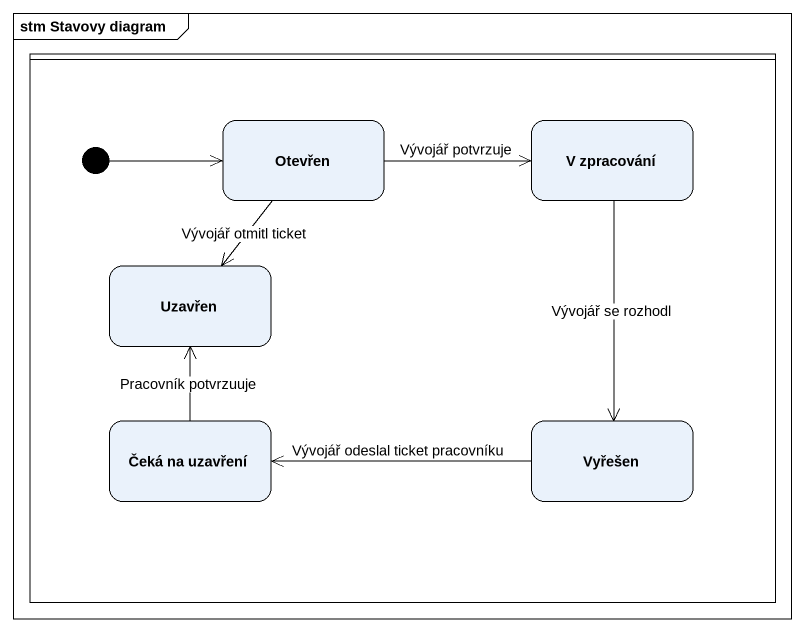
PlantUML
@startuml
mainframe stm Stavovy diagram
hide empty description
state " " as lane1 <<partition>> {
  state Otevřen
  state "V zpracování" as V_zpracování
  state Uzavřen
  state "Čeká na uzavření" as Čeká_na_uzavření
  state Vyřešen
  [*] -right-> Otevřen
}
Otevřen -right-> V_zpracování : Vývojář potvrzuje
Otevřen --> Uzavřen : Vývojář otmitl ticket
V_zpracování --> Vyřešen : Vývojář se rozhodl
Čeká_na_uzavření -up-> Uzavřen : Pracovník potvrzuuje
Vyřešen -left-> Čeká_na_uzavření : Vývojář odeslal ticket pracovníku
@enduml
